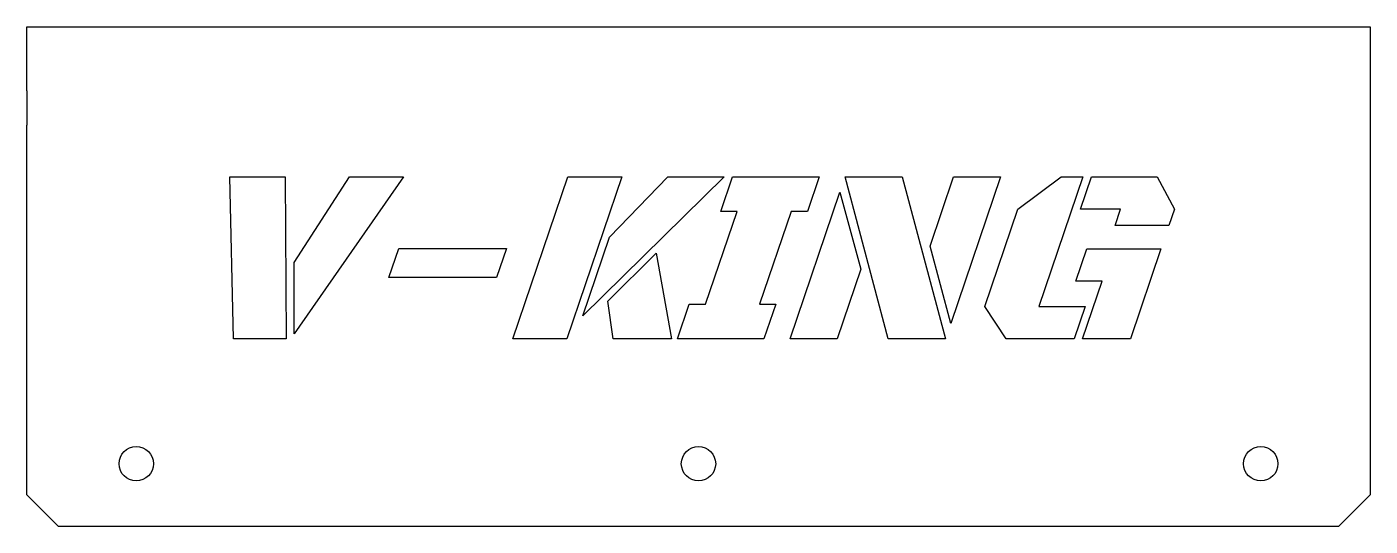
# Model space of a CAD drawing. Header units: millimetres. Extents: x 0 to 215, y 10 to 90.
import ezdxf

# ---------------------------------------------------------------- set-up
doc = ezdxf.new("R2010")
doc.units = ezdxf.units.MM
doc.layers.get('0').update_dxf_attribs({"linetype": 'CONTINUOUS'})

msp = doc.modelspace()

# ---------------------------------------------------------------- linework, layer by layer
for p, q in [((0, 81.75), (0, 90)), ((0, 90), (19, 90)), ((19, 90), (23, 90)), ((23, 90), (27, 90)), ((27, 90), (188, 90)), ((188, 90), (192, 90)), ((192, 90), (196, 90)), ((196, 90), (215, 90)), ((215, 90), (215, 81)), ((0, 79.75), (0, 81.75)), ((0, 79.75), (0, 74.25)), ((215, 81), (215, 77)), ((215, 77), (215, 73)), ((0, 72.25), (0, 74.25)), ((0, 64), (0, 72.25)), ((215, 73), (215, 15)), ((0, 60), (0, 64)), ((0, 15), (0, 60)), ((0, 15), (5, 10)), ((210, 10), (215, 15)), ((5, 10), (210, 10))]:
    msp.add_line(p, q)
for points in [[(41.48, 40.03), (33.08, 40.03), (32.51, 65.95), (41.32, 65.95)], [(51.63, 65.95), (60.3, 65.95), (42.8, 40.81), (42.79, 52.22)], [(77.78, 40.03), (86.59, 65.95), (95.22, 65.95), (86.42, 40.03)], [(88.99, 43.7), (93.27, 56.3), (102.61, 65.95), (111.59, 65.95)], [(112.96, 65.95), (126.79, 65.95), (124.92, 60.44), (122.32, 60.44), (117.26, 45.56), (119.86, 45.56), (117.98, 40.03), (104.15, 40.03), (106.03, 45.56), (108.63, 45.56), (113.69, 60.44), (111.09, 60.44)], [(147.04, 40.03), (137.86, 40.03), (130.97, 65.95), (140.09, 65.95)], [(155.85, 65.95), (147.88, 42.49), (144.57, 54.87), (148.33, 65.95)], [(167.61, 40.03), (156.75, 40.03), (153.33, 45.21), (158.62, 60.77), (165.56, 65.95), (169.01, 65.95), (161.96, 45.21), (169.37, 45.21)], [(170.38, 65.95), (180.91, 65.95), (183.68, 60.77), (182.8, 58.17), (174.17, 58.17), (175.05, 60.77), (168.62, 60.77)], [(122.16, 40.03), (130.13, 63.49), (133.46, 51.16), (129.68, 40.03)], [(59.53, 54.48), (76.78, 54.48), (75.19, 49.82), (57.95, 49.82)], [(181.52, 54.41), (176.63, 40.03), (168.98, 40.03), (172.12, 49.27), (167.92, 49.27), (169.66, 54.41)], [(103.19, 40.03), (93.86, 40.03), (92.98, 46.07), (100.71, 53.74)]]:
    msp.add_lwpolyline(points, close=True)
for centre in [(17.5, 20), (107.5, 20), (197.5, 20)]:
    msp.add_circle(centre, 2.75)

doc.saveas('drawing.dxf')
